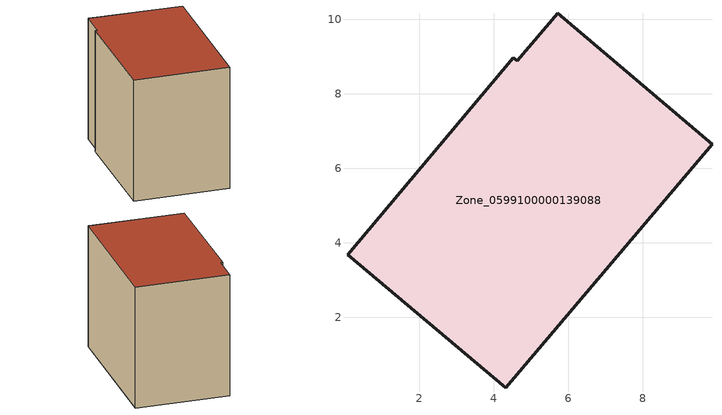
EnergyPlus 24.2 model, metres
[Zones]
Zone_0599100000139088
 floor ground (C_G): 4.64,8.89 5.72,10.16 9.87,6.65 4.33,0.11 0.08,3.68 4.53,8.97 z0
 wall outside (C_F): 4.33,0.11 9.87,6.65 5.72,10.16 4.64,8.89 4.53,8.97 0.08,3.68 4.33,0.11 z0:7.3
 roof outside (C_R): 4.53,8.97 0.08,3.68 4.33,0.11 9.87,6.65 5.72,10.16 4.64,8.89 z7.3
[BUILDING]
Pand.0599100000139088: North Axis=0; Terrain=City; Loads Convergence Tolerance Value=0.04; Temperature Convergence Tolerance Value=0.4; Solar Distribution=FullExterior; Maximum Number of Warmup Days=25; Minimum Number of Warmup Days=1
[Site:Location]
Rotterdam.The.Hague.AP_ZH_NLD Design_Conditions: Latitude=51.96; Longitude=4.45; Time Zone=1; Elevation=-4.5
[SITE:GROUNDTEMPERATURE:BUILDINGSURFACE]
18, 18, 18, 18, 18, 18, 18, 18, 18, 18, 18, 18
[MATERIAL] Thermal Absorptance=0.9; Solar Absorptance=0.7; Visible Absorptance=0.7
Name | Roughness | Thickness | Conductivity | Density | Specific Heat
G.TC.1946 | MediumSmooth | 0.15 | 1 | 540 | 1210
F.TC.1946 | Rough | 0.3 | 0.857143 | 1920 | 840
R.TC.1946 | MediumRough | 0.2 | 0.909091 | 1500 | 1000
[CONSTRUCTION]
C_G: G.TC.1946
C_F: F.TC.1946
C_R: R.TC.1946
[ZONE]
Zone_0599100000139088: Type=1; Multiplier=1; Ceiling Height=Autocalculate; Volume=Autocalculate; Floor Area=autocalculate; Part of Total Floor Area=Yes
[ZONEINFILTRATION:DESIGNFLOWRATE]
Infil_Zone_0599100000139088: Zone or ZoneList or Space or SpaceList=Zone_0599100000139088; Schedule=AlwaysOn; Design Flow Rate Calculation Method=Flow/Area; Flow Rate per Floor Area=0.003; Constant Term Coefficient=1; Temperature Term Coefficient=0; Velocity Term Coefficient=0; Velocity Squared Term Coefficient=0
[HVACTEMPLATE:ZONE:IDEALLOADSAIRSYSTEM]
Zone_0599100000139088: Maximum Heating Supply Air Temperature=50; Minimum Cooling Supply Air Temperature=13; Maximum Heating Supply Air Humidity Ratio=0.0156; Minimum Cooling Supply Air Humidity Ratio=0.0077; Heating Limit=NoLimit; Cooling Limit=NoLimit; Dehumidification Control Type=ConstantSensibleHeatRatio; Cooling Sensible Heat Ratio=0.7; Dehumidification Setpoint=60; Humidification Control Type=None; Humidification Setpoint=30; Outdoor Air Method=None; Outdoor Air Flow Rate per Person=0.00944; Outdoor Air Flow Rate per Zone Floor Area=0; Outdoor Air Flow Rate per Zone=0; Demand Controlled Ventilation Type=None; Outdoor Air Economizer Type=NoEconomizer; Heat Recovery Type=None; Sensible Heat Recovery Effectiveness=0.7; Latent Heat Recovery Effectiveness=0.65
[ZONECONTROL:THERMOSTAT]
ThermostatControl_Zone_0599100000139088: Zone or ZoneList=Zone_0599100000139088; Control Type Schedule=DualSetpointControlType; Control 1=Thermostat_Zone_0599100000139088; Temperature Difference Between Cutout And Setpoint=0
[THERMOSTATSETPOINT:DUALSETPOINT]
Thermostat_Zone_0599100000139088: Heating Setpoint Temperature Schedule=HeatingSetpoint_Zone_0599100000139088; Cooling Setpoint Temperature Schedule=CoolingSetpoint_Zone_0599100000139088
[SCHEDULE:COMPACT]
HeatingSetpoint_Zone_0599100000139088: Through: 12/31, For: AllDays, Until: 24:00, 21
CoolingSetpoint_Zone_0599100000139088: Through: 12/31, For: AllDays, Until: 24:00, 24
DualSetpointControlType: Through: 12/31, For: AllDays, Until: 24:00, 4
AlwaysOn: Through: 12/31, For: AllDays, Until: 24:00, 1
